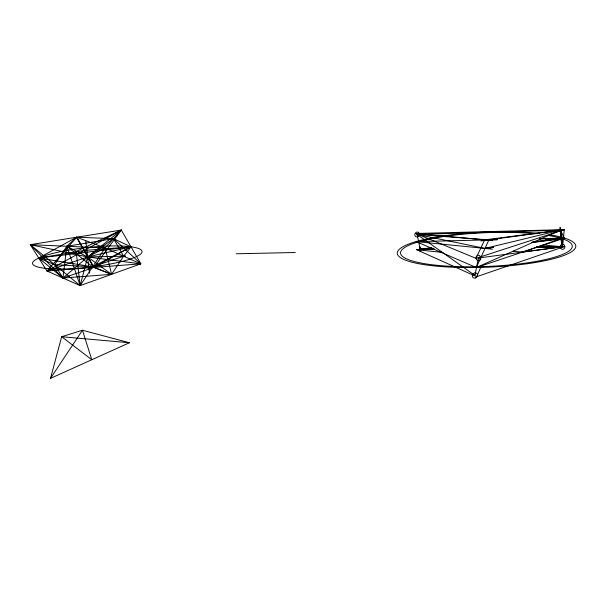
<?xml version="1.0" encoding="UTF-8"?>
<svg xmlns="http://www.w3.org/2000/svg" width="606" height="606" viewBox="0 0 606 606"><rect width="100%" height="100%" fill="white"/><g stroke="black" fill="none" stroke-linecap="round" stroke-linejoin="round"><path stroke-width="0.91" d="M536.083 247.331L562.573 246.763L564.292 229.644L415.769 233.484L475.975 258.338L564.292 229.644L484.702 239.862L415.769 233.484M62.956 278.033L66.819 246.278L76.659 237.226L113.557 238.643L131.01 246.862L123.639 256.202L111.61 274.321L62.956 278.033L38.761 258.027L76.659 237.226L105.126 247.975L140.819 263.837L80.181 285.608L46.98 271.003L30.3 244.665L121.306 230.068L140.819 263.837L46.98 271.003L76.659 237.226L93.839 267.428L111.61 274.321L105.126 247.975L121.306 230.068L76.136 251.475L80.181 285.608L30.3 244.665L105.126 247.975L80.181 285.608L66.819 246.278L113.557 238.643L140.819 263.837L87.628 256.974L30.3 244.665L62.956 278.033L93.839 267.428L131.01 246.862L84.295 250.452L38.761 258.027L54.661 264.663L92.642 266.807L111.61 274.321L87.628 256.974L66.819 246.278L54.661 264.663L62.956 278.033L87.628 256.974L121.306 230.068L93.839 267.428L76.659 237.226L93.839 267.428M474.536 275.192L474.672 274.541L475.043 274.813M479.043 257.929L478.884 258.701L478.285 258.785M80.181 285.608L87.628 256.974L113.557 238.643L123.639 256.202L92.642 266.807L38.761 258.027L131.01 246.862L92.642 266.807L66.819 246.278M50.503 378.379L61.66 336.724L82.461 330.247L129.419 342.746L50.503 378.379L82.461 330.247L91.794 359.737L61.66 336.724L129.419 342.746M431.525 247.657L416.564 249.687L476.657 276.7L481.543 265.542M475.975 258.338L484.702 239.862M121.306 230.068L46.98 271.003L87.628 256.974L131.01 246.862M105.126 247.975L87.628 256.974L123.639 256.202M561.323 230.348L561.482 238.469L522.417 252.134L513.062 251.202M476.657 276.7L564.618 246.49L536.325 247.104M434.305 248.96L420.155 249.202L417.133 234.454L560.398 230.174L564.451 238.082L476.316 267.541L416.17 241.597L497.397 239.673M560.482 230.81L559.868 230.894L559.777 230.257M420.019 248.505L420.609 248.422L420.753 249.119M480.929 240.953L564.292 229.644M560.52 231.128L559.459 231.272L559.338 230.318M532.576 241.968L560.558 238.173L562.413 238.764L562.573 246.763L536.166 247.218M562.429 245.695L561.777 245.786L561.913 246.854M521.698 252.157L564.618 246.49L478.437 258.012L474.915 275.465L417.133 234.454L492.617 240.226M531.636 242.355L561.482 238.469L539.802 238.893M561.368 237.56L560.565 237.666L560.686 238.575M561.429 238.06L561.133 238.514M493.398 247.377L485.005 248.422L417.133 234.454M531.636 242.605L562.413 238.764L560.398 230.174L485.005 248.422L489.731 248.324M420.155 249.202L433.351 248.195M545.468 239.688L561.482 238.469M539.794 238.666L564.451 238.082M434.487 249.301L416.564 249.687L442.933 252.475M236.317 253.778L295.281 252.505M497.375 239.711L488.89 239.878L476.316 267.541L560.398 230.174L562.36 230.553M542.984 244.93L562.573 246.763L560.398 230.174L560.558 238.173L562.573 246.763M418.648 241.847L492.489 249.164M560.542 237.613L560.792 238.249M417.276 235.151L417.382 234.636M560.27 230.295C561.898 239.953 559.323 220.387 560.247 230.113M85.726 240.65L89.514 273.192M548.4 235.469A85.931 16.892 -2.3 0 1 512.259 264.686A85.931 16.892 -2.3 0 1 401.46 250.376A85.931 16.892 -2.3 0 1 535.325 233.787M549.309 234.742A89.324 17.559 -2.3 0 1 514.009 265.322A89.324 17.559 -2.3 0 1 398.377 250.293A89.324 17.559 -2.3 0 1 539.598 233.477M89.37 256.785L85.885 257.186L89.37 256.808M125.283 256.035L121.988 256.361L125.283 256.035M493.398 247.286L485.005 248.422L493.398 247.331M60.668 268.996A55.063 9.885 -6.3 0 0 142.024 251.52A55.063 9.885 -6.3 0 0 59.168 251.937A55.063 9.885 -6.3 0 0 60.668 268.996M417.746 236.681A2.507 2.227 -51.8 0 0 418.776 232.56A2.507 2.227 -51.8 0 0 414.868 234.113A2.507 2.227 -51.8 0 0 417.746 236.681M560.505 245.612A2.575 2.272 82.3 0 0 562.785 249.331A2.575 2.272 82.3 0 0 564.436 245.347A2.575 2.272 82.3 0 0 560.505 245.612M419.617 247.96A2.477 0.432 82.4 0 0 420.473 251.657A2.477 0.432 82.4 0 0 420.382 247.983A2.477 0.432 82.4 0 0 419.617 247.96M476.308 256.732A2.818 2.333 82.4 0 0 478.679 260.822A2.818 2.333 82.4 0 0 480.338 256.482A2.818 2.333 82.4 0 0 476.308 256.732M475.551 277.934A2.833 2.439 -50.5 0 0 476.778 273.336A2.833 2.439 -50.5 0 0 472.407 275.109A2.833 2.439 -50.5 0 0 475.551 277.934"/></g></svg>
